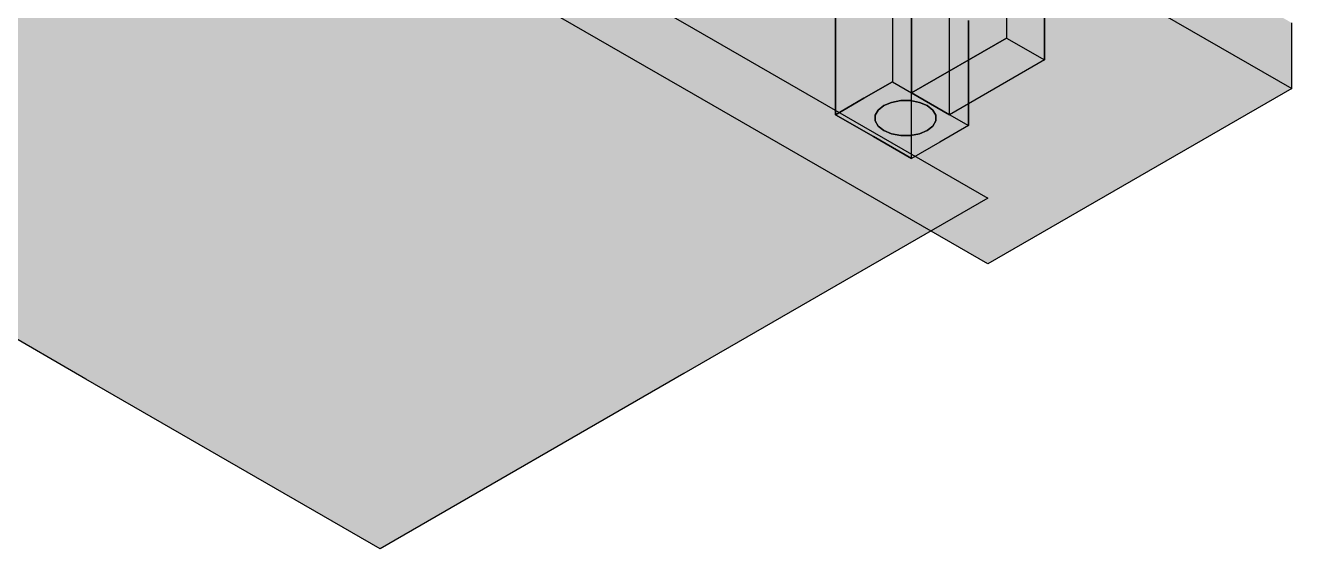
# Model space of a CAD drawing. Header units: metres. Extents: x 0 to 34.2, y 0 to 17.8.
# Drawn here: x 14.341 to 17.228, y 1.88 to 3.075 of the extents above; entities that cross this region are included whole.
import ezdxf

# ---------------------------------------------------------------- set-up
doc = ezdxf.new("R2010")
doc.units = ezdxf.units.M
doc.header["$LTSCALE"] = 0.25
doc.layers.add('ISO-ARISTAS', color=8, linetype='CONTINUOUS')
doc.layers.add('ISO-CONCRETO-SUP', color=254, linetype='CONTINUOUS', true_color=0xe8e8e8)

msp = doc.modelspace()

# ---------------------------------------------------------------- linework, layer by layer
at = {"layer": 'ISO-ARISTAS', "color": 250}
for p, q in [((15.1938, 3.4544), (15.8645, 3.0672)), ((16.5775, 3.409), (16.5775, 3.0455)), ((16.5775, 3.409), (16.5775, 3.0455)), ((16.6641, 2.9955), (16.6641, 3.359)), ((16.6641, 3.359), (16.6641, 2.9955)), ((15.8645, 2.9172), (15.1938, 3.3044)), ((16.5573, 3.3172), (17.2279, 2.93)), ((16.5573, 3.3172), (17.2279, 2.93)), ((16.361, 2.9205), (16.361, 3.284)), ((16.361, 3.284), (16.361, 2.9205)), ((16.4476, 2.8705), (16.4476, 3.234)), ((16.4476, 2.8705), (16.4476, 3.234)), ((16.3177, 3.1855), (16.3177, 3.0655)), ((16.3177, 3.1855), (16.3177, 3.0655)), ((16.361, 3.0105), (16.361, 3.1305)), ((16.361, 3.0105), (16.361, 3.1305)), ((16.1878, 2.9905), (16.1878, 3.1105)), ((16.1878, 3.1105), (16.1878, 2.9905)), ((15.8645, 3.0672), (16.5351, 2.68)), ((16.3177, 3.0655), (16.3177, 2.9455)), ((16.3177, 3.0655), (16.3177, 2.9455)), ((16.4909, 2.9655), (16.4909, 3.0855)), ((16.4909, 3.0855), (16.4909, 2.9655)), ((17.2279, 2.93), (17.2279, 3.08)), ((16.361, 2.9205), (16.5775, 3.0455)), ((16.5775, 3.0455), (16.361, 2.9205)), ((16.5775, 3.0455), (16.6641, 2.9955)), ((16.5775, 3.0455), (16.6641, 2.9955)), ((16.361, 2.8905), (16.361, 3.0105)), ((16.361, 2.8905), (16.361, 3.0105)), ((16.1878, 2.8705), (16.1878, 2.9905)), ((16.1878, 2.9905), (16.1878, 2.8705)), ((16.6641, 2.9955), (16.4476, 2.8705)), ((16.6641, 2.9955), (16.4476, 2.8705)), ((16.2528, 2.908), (16.3177, 2.9455)), ((16.3177, 2.9455), (16.2528, 2.908)), ((16.3177, 2.9455), (16.4043, 2.8955)), ((16.3177, 2.9455), (16.4043, 2.8955)), ((16.4909, 2.8455), (16.4909, 2.9655)), ((16.4909, 2.9655), (16.4909, 2.8455)), ((16.5351, 2.53), (15.8645, 2.9172)), ((16.4476, 2.8705), (16.361, 2.9205)), ((16.361, 2.9205), (16.4476, 2.8705)), ((17.2279, 2.93), (16.5351, 2.53)), ((16.1878, 2.8705), (16.2528, 2.908)), ((16.2528, 2.908), (16.1878, 2.8705)), ((16.2982, 2.8913), (16.2854, 2.881)), ((16.2854, 2.881), (16.2982, 2.8913)), ((16.3159, 2.8987), (16.2982, 2.8913)), ((16.2982, 2.8913), (16.3159, 2.8987)), ((16.3367, 2.9026), (16.3159, 2.8987)), ((16.3159, 2.8987), (16.3367, 2.9026)), ((16.3585, 2.9026), (16.3367, 2.9026)), ((16.3367, 2.9026), (16.3585, 2.9026)), ((16.3793, 2.8987), (16.3585, 2.9026)), ((16.3585, 2.9026), (16.3793, 2.8987)), ((16.361, 2.7705), (16.361, 2.8905)), ((16.361, 2.7705), (16.361, 2.8905)), ((16.397, 2.8913), (16.3793, 2.8987)), ((16.3793, 2.8987), (16.397, 2.8913)), ((16.4098, 2.881), (16.397, 2.8913)), ((16.397, 2.8913), (16.4098, 2.881)), ((16.4043, 2.8955), (16.4909, 2.8455)), ((16.4043, 2.8955), (16.4909, 2.8455)), ((16.2744, 2.8205), (16.1878, 2.8705)), ((16.1878, 2.8705), (16.2744, 2.8205)), ((16.2854, 2.881), (16.2786, 2.8691)), ((16.2786, 2.8691), (16.2854, 2.881)), ((16.2786, 2.8691), (16.2786, 2.8564)), ((16.2786, 2.8564), (16.2786, 2.8691)), ((16.4165, 2.8691), (16.4098, 2.881)), ((16.4098, 2.881), (16.4165, 2.8691)), ((16.4165, 2.8564), (16.4165, 2.8691)), ((16.4165, 2.8691), (16.4165, 2.8564)), ((16.2786, 2.8564), (16.2854, 2.8445)), ((16.2854, 2.8445), (16.2786, 2.8564)), ((16.2854, 2.8445), (16.2982, 2.8343)), ((16.2982, 2.8343), (16.2854, 2.8445)), ((16.2982, 2.8343), (16.3159, 2.8268)), ((16.3159, 2.8268), (16.2982, 2.8343)), ((16.3793, 2.8268), (16.397, 2.8343)), ((16.397, 2.8343), (16.3793, 2.8268)), ((16.397, 2.8343), (16.4098, 2.8445)), ((16.4098, 2.8445), (16.397, 2.8343)), ((16.4098, 2.8445), (16.4165, 2.8564)), ((16.4165, 2.8564), (16.4098, 2.8445)), ((16.4909, 2.8455), (16.426, 2.808)), ((16.4909, 2.8455), (16.426, 2.808)), ((16.361, 2.7705), (16.2744, 2.8205)), ((16.2744, 2.8205), (16.361, 2.7705)), ((16.3159, 2.8268), (16.3367, 2.8229)), ((16.3367, 2.8229), (16.3159, 2.8268)), ((16.3367, 2.8229), (16.3585, 2.8229)), ((16.3585, 2.8229), (16.3367, 2.8229)), ((16.3585, 2.8229), (16.3793, 2.8268)), ((16.3793, 2.8268), (16.3585, 2.8229)), ((16.426, 2.808), (16.361, 2.7705)), ((16.426, 2.808), (16.361, 2.7705)), ((16.5351, 2.68), (15.8423, 2.28)), ((14.4788, 2.2672), (13.8082, 2.6544)), ((15.1494, 1.88), (14.4788, 2.2672)), ((15.8423, 2.28), (15.1494, 1.88))]:
    msp.add_line(p, q, dxfattribs=at)
at = {"layer": 'ISO-CONCRETO-SUP', "true_color": 0xc9c7c0}
for points in [[(14.5232, 3.8416), (15.1938, 3.4544), (13.8304, 3.4416), (14.501, 3.0544)], [(13.8304, 3.4416), (14.501, 3.0544), (13.1376, 3.0416), (13.8082, 2.6544)], [(15.1938, 3.4544), (15.8645, 3.0672), (14.501, 3.0544), (15.1716, 2.6672)], [(15.8645, 3.0672), (16.5351, 2.68), (15.1716, 2.6672), (15.8423, 2.28)], [(14.501, 3.0544), (15.1716, 2.6672), (13.8082, 2.6544), (14.4788, 2.2672)], [(15.1716, 2.6672), (15.8423, 2.28), (14.4788, 2.2672), (15.1494, 1.88)]]:
    msp.add_solid(points, dxfattribs=at)
at = {"layer": 'ISO-CONCRETO-SUP', "true_color": 0xb9c7a5}
for points in [[(15.8867, 3.7044), (16.5573, 3.3172), (15.1938, 3.3044), (15.8645, 2.9172)], [(16.5573, 3.3172), (17.2279, 2.93), (15.8645, 2.9172), (16.5351, 2.53)]]:
    msp.add_solid(points, dxfattribs=at)
at = {"layer": 'ISO-CONCRETO-SUP', "true_color": 0xb5b3ad}
msp.add_solid([(16.5573, 3.3172), (17.2279, 2.93), (16.5573, 3.4672), (17.2279, 3.08)], dxfattribs=at)
at = {"layer": 'ISO-CONCRETO-SUP', "true_color": 0x575d65}
for points in [[(16.5775, 3.0455), (16.361, 2.9205), (16.5775, 3.409), (16.361, 3.284)], [(16.6641, 2.9955), (16.4476, 2.8705), (16.6641, 3.359), (16.4476, 3.234)]]:
    msp.add_solid(points, dxfattribs=at)
at = {"layer": 'ISO-CONCRETO-SUP', "true_color": 0x616771}
for points in [[(16.5775, 3.0455), (16.6641, 2.9955), (16.5775, 3.409), (16.6641, 3.359)], [(16.361, 2.9205), (16.4476, 2.8705), (16.361, 3.284), (16.4476, 3.234)]]:
    msp.add_solid(points, dxfattribs=at)
at = {"layer": 'ISO-CONCRETO-SUP', "true_color": 0xb2b2ad}
for points in [[(16.1878, 3.1105), (16.2744, 3.0605), (16.1878, 3.2305), (16.2744, 3.1805)], [(16.2744, 3.0605), (16.361, 3.0105), (16.2744, 3.1805), (16.361, 3.1305)], [(16.3177, 3.0655), (16.4043, 3.0155), (16.3177, 3.1855), (16.4043, 3.1355)], [(16.4043, 3.0155), (16.4909, 2.9655), (16.4043, 3.1355), (16.4909, 3.0855)], [(16.1878, 2.9905), (16.2744, 2.9405), (16.1878, 3.1105), (16.2744, 3.0605)], [(16.2744, 2.9405), (16.361, 2.8905), (16.2744, 3.0605), (16.361, 3.0105)], [(16.3177, 2.9455), (16.4043, 2.8955), (16.3177, 3.0655), (16.4043, 3.0155)], [(16.4043, 2.8955), (16.4909, 2.8455), (16.4043, 3.0155), (16.4909, 2.9655)], [(16.1878, 2.8705), (16.2744, 2.8205), (16.1878, 2.9905), (16.2744, 2.9405)], [(16.2744, 2.8205), (16.361, 2.7705), (16.2744, 2.9405), (16.361, 2.8905)]]:
    msp.add_solid(points, dxfattribs=at)
at = {"layer": 'ISO-CONCRETO-SUP', "true_color": 0x9f9f9b}
for points in [[(16.4909, 3.0855), (16.426, 3.048), (16.4909, 3.2055), (16.426, 3.168)], [(16.3177, 3.0655), (16.2528, 3.028), (16.3177, 3.1855), (16.2528, 3.148)], [(16.2528, 3.028), (16.1878, 2.9905), (16.2528, 3.148), (16.1878, 3.1105)], [(16.426, 3.048), (16.361, 3.0105), (16.426, 3.168), (16.361, 3.1305)], [(16.3177, 2.9455), (16.2528, 2.908), (16.3177, 3.0655), (16.2528, 3.028)], [(16.4909, 2.9655), (16.426, 2.928), (16.4909, 3.0855), (16.426, 3.048)], [(16.426, 2.928), (16.361, 2.8905), (16.426, 3.048), (16.361, 3.0105)], [(16.2528, 2.908), (16.1878, 2.8705), (16.2528, 3.028), (16.1878, 2.9905)], [(16.4909, 2.8455), (16.426, 2.808), (16.4909, 2.9655), (16.426, 2.928)], [(16.426, 2.808), (16.361, 2.7705), (16.426, 2.928), (16.361, 2.8905)]]:
    msp.add_solid(points, dxfattribs=at)
at = {"layer": 'ISO-CONCRETO-SUP', "true_color": 0x6d8195}
for points in [[(16.2854, 3.181), (16.2786, 3.1691), (16.2854, 3.081), (16.2786, 3.0691)], [(16.4098, 3.1445), (16.4165, 3.1564), (16.4098, 3.0445), (16.4165, 3.0564)], [(16.2854, 3.081), (16.2786, 3.0691), (16.2854, 2.981), (16.2786, 2.9691)], [(16.4098, 3.0445), (16.4165, 3.0564), (16.4098, 2.9445), (16.4165, 2.9564)], [(16.2854, 2.981), (16.2786, 2.9691), (16.2854, 2.881), (16.2786, 2.8691)], [(16.4098, 2.9445), (16.4165, 2.9564), (16.4098, 2.8445), (16.4165, 2.8564)]]:
    msp.add_solid(points, dxfattribs=at)
at = {"layer": 'ISO-CONCRETO-SUP', "true_color": 0x8199b0}
for points in [[(16.4165, 3.1691), (16.4098, 3.181), (16.4165, 3.0691), (16.4098, 3.081)], [(16.2786, 3.1564), (16.2854, 3.1445), (16.2786, 3.0564), (16.2854, 3.0445)], [(16.4165, 3.0691), (16.4098, 3.081), (16.4165, 2.9691), (16.4098, 2.981)], [(16.2786, 3.0564), (16.2854, 3.0445), (16.2786, 2.9564), (16.2854, 2.9445)], [(16.4165, 2.9691), (16.4098, 2.981), (16.4165, 2.8691), (16.4098, 2.881)], [(16.2786, 2.9564), (16.2854, 2.9445), (16.2786, 2.8564), (16.2854, 2.8445)]]:
    msp.add_solid(points, dxfattribs=at)
at = {"layer": 'ISO-CONCRETO-SUP', "true_color": 0x687c8e}
for points in [[(16.2786, 3.1691), (16.2786, 3.1564), (16.2786, 3.0691), (16.2786, 3.0564)], [(16.4165, 3.1564), (16.4165, 3.1691), (16.4165, 3.0564), (16.4165, 3.0691)], [(16.2786, 3.0691), (16.2786, 3.0564), (16.2786, 2.9691), (16.2786, 2.9564)], [(16.4165, 3.0564), (16.4165, 3.0691), (16.4165, 2.9564), (16.4165, 2.9691)], [(16.2786, 2.9691), (16.2786, 2.9564), (16.2786, 2.8691), (16.2786, 2.8564)], [(16.4165, 2.9564), (16.4165, 2.9691), (16.4165, 2.8564), (16.4165, 2.8691)]]:
    msp.add_solid(points, dxfattribs=at)
at = {"layer": 'ISO-CONCRETO-SUP', "true_color": 0x8da7c1}
for points in [[(16.2854, 3.1445), (16.2982, 3.1343), (16.2854, 3.0445), (16.2982, 3.0343)], [(16.4098, 3.081), (16.397, 3.0913), (16.4098, 2.981), (16.397, 2.9913)], [(16.2854, 3.0445), (16.2982, 3.0343), (16.2854, 2.9445), (16.2982, 2.9343)], [(16.4098, 2.981), (16.397, 2.9913), (16.4098, 2.881), (16.397, 2.8913)], [(16.2854, 2.9445), (16.2982, 2.9343), (16.2854, 2.8445), (16.2982, 2.8343)]]:
    msp.add_solid(points, dxfattribs=at)
at = {"layer": 'ISO-CONCRETO-SUP', "true_color": 0x95b1cc}
for points in [[(16.2982, 3.1343), (16.3159, 3.1268), (16.2982, 3.0343), (16.3159, 3.0268)], [(16.397, 3.0913), (16.3793, 3.0987), (16.397, 2.9913), (16.3793, 2.9987)], [(16.2982, 3.0343), (16.3159, 3.0268), (16.2982, 2.9343), (16.3159, 2.9268)], [(16.397, 2.9913), (16.3793, 2.9987), (16.397, 2.8913), (16.3793, 2.8987)], [(16.2982, 2.9343), (16.3159, 2.9268), (16.2982, 2.8343), (16.3159, 2.8268)]]:
    msp.add_solid(points, dxfattribs=at)
at = {"layer": 'ISO-CONCRETO-SUP', "true_color": 0x99b6d1}
for points in [[(16.3159, 3.1268), (16.3367, 3.1229), (16.3159, 3.0268), (16.3367, 3.0229)], [(16.3793, 3.0987), (16.3585, 3.1026), (16.3793, 2.9987), (16.3585, 3.0026)], [(16.3159, 3.0268), (16.3367, 3.0229), (16.3159, 2.9268), (16.3367, 2.9229)], [(16.3793, 2.9987), (16.3585, 3.0026), (16.3793, 2.8987), (16.3585, 2.9026)], [(16.3159, 2.9268), (16.3367, 2.9229), (16.3159, 2.8268), (16.3367, 2.8229)]]:
    msp.add_solid(points, dxfattribs=at)
at = {"layer": 'ISO-CONCRETO-SUP', "true_color": 0x98b5d0}
for points in [[(16.3367, 3.1229), (16.3585, 3.1229), (16.3367, 3.0229), (16.3585, 3.0229)], [(16.3585, 3.1026), (16.3367, 3.1026), (16.3585, 3.0026), (16.3367, 3.0026)], [(16.3367, 3.0229), (16.3585, 3.0229), (16.3367, 2.9229), (16.3585, 2.9229)], [(16.3585, 3.0026), (16.3367, 3.0026), (16.3585, 2.9026), (16.3367, 2.9026)], [(16.3367, 2.9229), (16.3585, 2.9229), (16.3367, 2.8229), (16.3585, 2.8229)]]:
    msp.add_solid(points, dxfattribs=at)
at = {"layer": 'ISO-CONCRETO-SUP', "true_color": 0x92aec8}
for points in [[(16.3585, 3.1229), (16.3793, 3.1268), (16.3585, 3.0229), (16.3793, 3.0268)], [(16.3367, 3.1026), (16.3159, 3.0987), (16.3367, 3.0026), (16.3159, 2.9987)], [(16.3585, 3.0229), (16.3793, 3.0268), (16.3585, 2.9229), (16.3793, 2.9268)], [(16.3367, 3.0026), (16.3159, 2.9987), (16.3367, 2.9026), (16.3159, 2.8987)], [(16.3585, 2.9229), (16.3793, 2.9268), (16.3585, 2.8229), (16.3793, 2.8268)]]:
    msp.add_solid(points, dxfattribs=at)
at = {"layer": 'ISO-CONCRETO-SUP', "true_color": 0x88a2bb}
for points in [[(16.3793, 3.1268), (16.397, 3.1343), (16.3793, 3.0268), (16.397, 3.0343)], [(16.3159, 3.0987), (16.2982, 3.0913), (16.3159, 2.9987), (16.2982, 2.9913)], [(16.3793, 3.0268), (16.397, 3.0343), (16.3793, 2.9268), (16.397, 2.9343)], [(16.3159, 2.9987), (16.2982, 2.9913), (16.3159, 2.8987), (16.2982, 2.8913)], [(16.3793, 2.9268), (16.397, 2.9343), (16.3793, 2.8268), (16.397, 2.8343)]]:
    msp.add_solid(points, dxfattribs=at)
at = {"layer": 'ISO-CONCRETO-SUP', "true_color": 0x7c93a9}
for points in [[(16.397, 3.1343), (16.4098, 3.1445), (16.397, 3.0343), (16.4098, 3.0445)], [(16.2982, 3.0913), (16.2854, 3.081), (16.2982, 2.9913), (16.2854, 2.981)], [(16.397, 3.0343), (16.4098, 3.0445), (16.397, 2.9343), (16.4098, 2.9445)], [(16.2982, 2.9913), (16.2854, 2.981), (16.2982, 2.8913), (16.2854, 2.881)], [(16.397, 2.9343), (16.4098, 2.9445), (16.397, 2.8343), (16.4098, 2.8445)]]:
    msp.add_solid(points, dxfattribs=at)
at = {"layer": 'ISO-CONCRETO-SUP', "true_color": 0x6b737d}
msp.add_solid([(16.5775, 3.0455), (16.6641, 2.9955), (16.361, 2.9205), (16.4476, 2.8705)], dxfattribs=at)
at = {"layer": 'ISO-CONCRETO-SUP', "true_color": 0xc5c5c0}
for points in [[(16.3177, 2.9455), (16.4043, 2.8955), (16.2528, 2.908), (16.3394, 2.858)], [(16.2528, 2.908), (16.3394, 2.858), (16.1878, 2.8705), (16.2744, 2.8205)], [(16.4043, 2.8955), (16.4909, 2.8455), (16.3394, 2.858), (16.426, 2.808)], [(16.3394, 2.858), (16.426, 2.808), (16.2744, 2.8205), (16.361, 2.7705)]]:
    msp.add_solid(points, dxfattribs=at)
at = {"layer": 'ISO-CONCRETO-SUP', "true_color": 0xa1c0dd}
for points in [[(16.3476, 2.8628), (16.2982, 2.8913), (16.2854, 2.881)], [(16.3476, 2.8628), (16.3159, 2.8987), (16.2982, 2.8913)], [(16.3476, 2.8628), (16.3367, 2.9026), (16.3159, 2.8987)], [(16.3476, 2.8628), (16.3585, 2.9026), (16.3367, 2.9026)], [(16.3476, 2.8628), (16.3793, 2.8987), (16.3585, 2.9026)], [(16.3476, 2.8628), (16.397, 2.8913), (16.3793, 2.8987)], [(16.3476, 2.8628), (16.4098, 2.881), (16.397, 2.8913)], [(16.3476, 2.8628), (16.2854, 2.881), (16.2786, 2.8691)], [(16.3476, 2.8628), (16.2786, 2.8691), (16.2786, 2.8564)], [(16.3476, 2.8628), (16.2786, 2.8564), (16.2854, 2.8445)], [(16.3476, 2.8628), (16.2854, 2.8445), (16.2982, 2.8343)], [(16.3476, 2.8628), (16.2982, 2.8343), (16.3159, 2.8268)], [(16.3476, 2.8628), (16.3159, 2.8268), (16.3367, 2.8229)], [(16.3476, 2.8628), (16.3367, 2.8229), (16.3585, 2.8229)], [(16.3476, 2.8628), (16.4165, 2.8691), (16.4098, 2.881)], [(16.3476, 2.8628), (16.4165, 2.8564), (16.4165, 2.8691)], [(16.3476, 2.8628), (16.4098, 2.8445), (16.4165, 2.8564)], [(16.3476, 2.8628), (16.397, 2.8343), (16.4098, 2.8445)], [(16.3476, 2.8628), (16.3793, 2.8268), (16.397, 2.8343)], [(16.3476, 2.8628), (16.3585, 2.8229), (16.3793, 2.8268)]]:
    msp.add_solid(points, dxfattribs=at)

doc.saveas('drawing.dxf')
